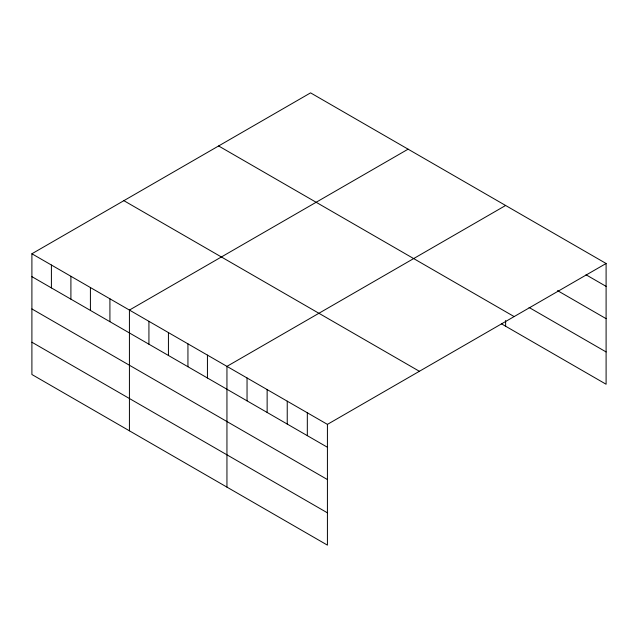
<?xml version="1.0" encoding="UTF-8"?>
<svg xmlns="http://www.w3.org/2000/svg" width="638" height="638" viewBox="0 0 638 638"><rect width="100%" height="100%" fill="white"/><g stroke="black" fill="none" stroke-linecap="round" stroke-linejoin="round"><path stroke-width="0.96" d="M31.9 253.764L327.422 424.382L327.422 545.131L31.9 374.506L31.9 253.764L310.578 92.869L606.1 263.494L606.1 384.236L501.38 323.777M408.097 149.18L129.426 310.068L129.426 430.81M505.623 205.484L226.945 366.371L226.945 487.113M327.422 424.382L606.1 263.494M586.003 274.763L606.1 286.366M557.532 290.625L606.1 318.665M529.069 307.468L606.1 351.937M218.611 145.966L514.14 316.584M123.86 200.667L419.389 371.292M31.9 276.645L327.422 447.262M31.9 308.936L327.422 479.553M31.9 342.215L327.422 512.832M505.623 320.523L505.623 326.225M307.325 412.778L307.325 435.658M287.236 401.182L287.236 424.055M267.139 389.579L267.139 412.451M247.042 377.975L247.042 400.855M207.438 355.111L207.438 377.991M187.939 343.85L187.939 366.73M168.432 332.589L168.432 355.47M148.925 321.329L148.925 344.209M109.919 298.807L109.919 321.688M90.413 287.547L90.413 310.427M70.906 276.286L70.906 299.166M51.407 265.025L51.407 287.905"/></g></svg>
